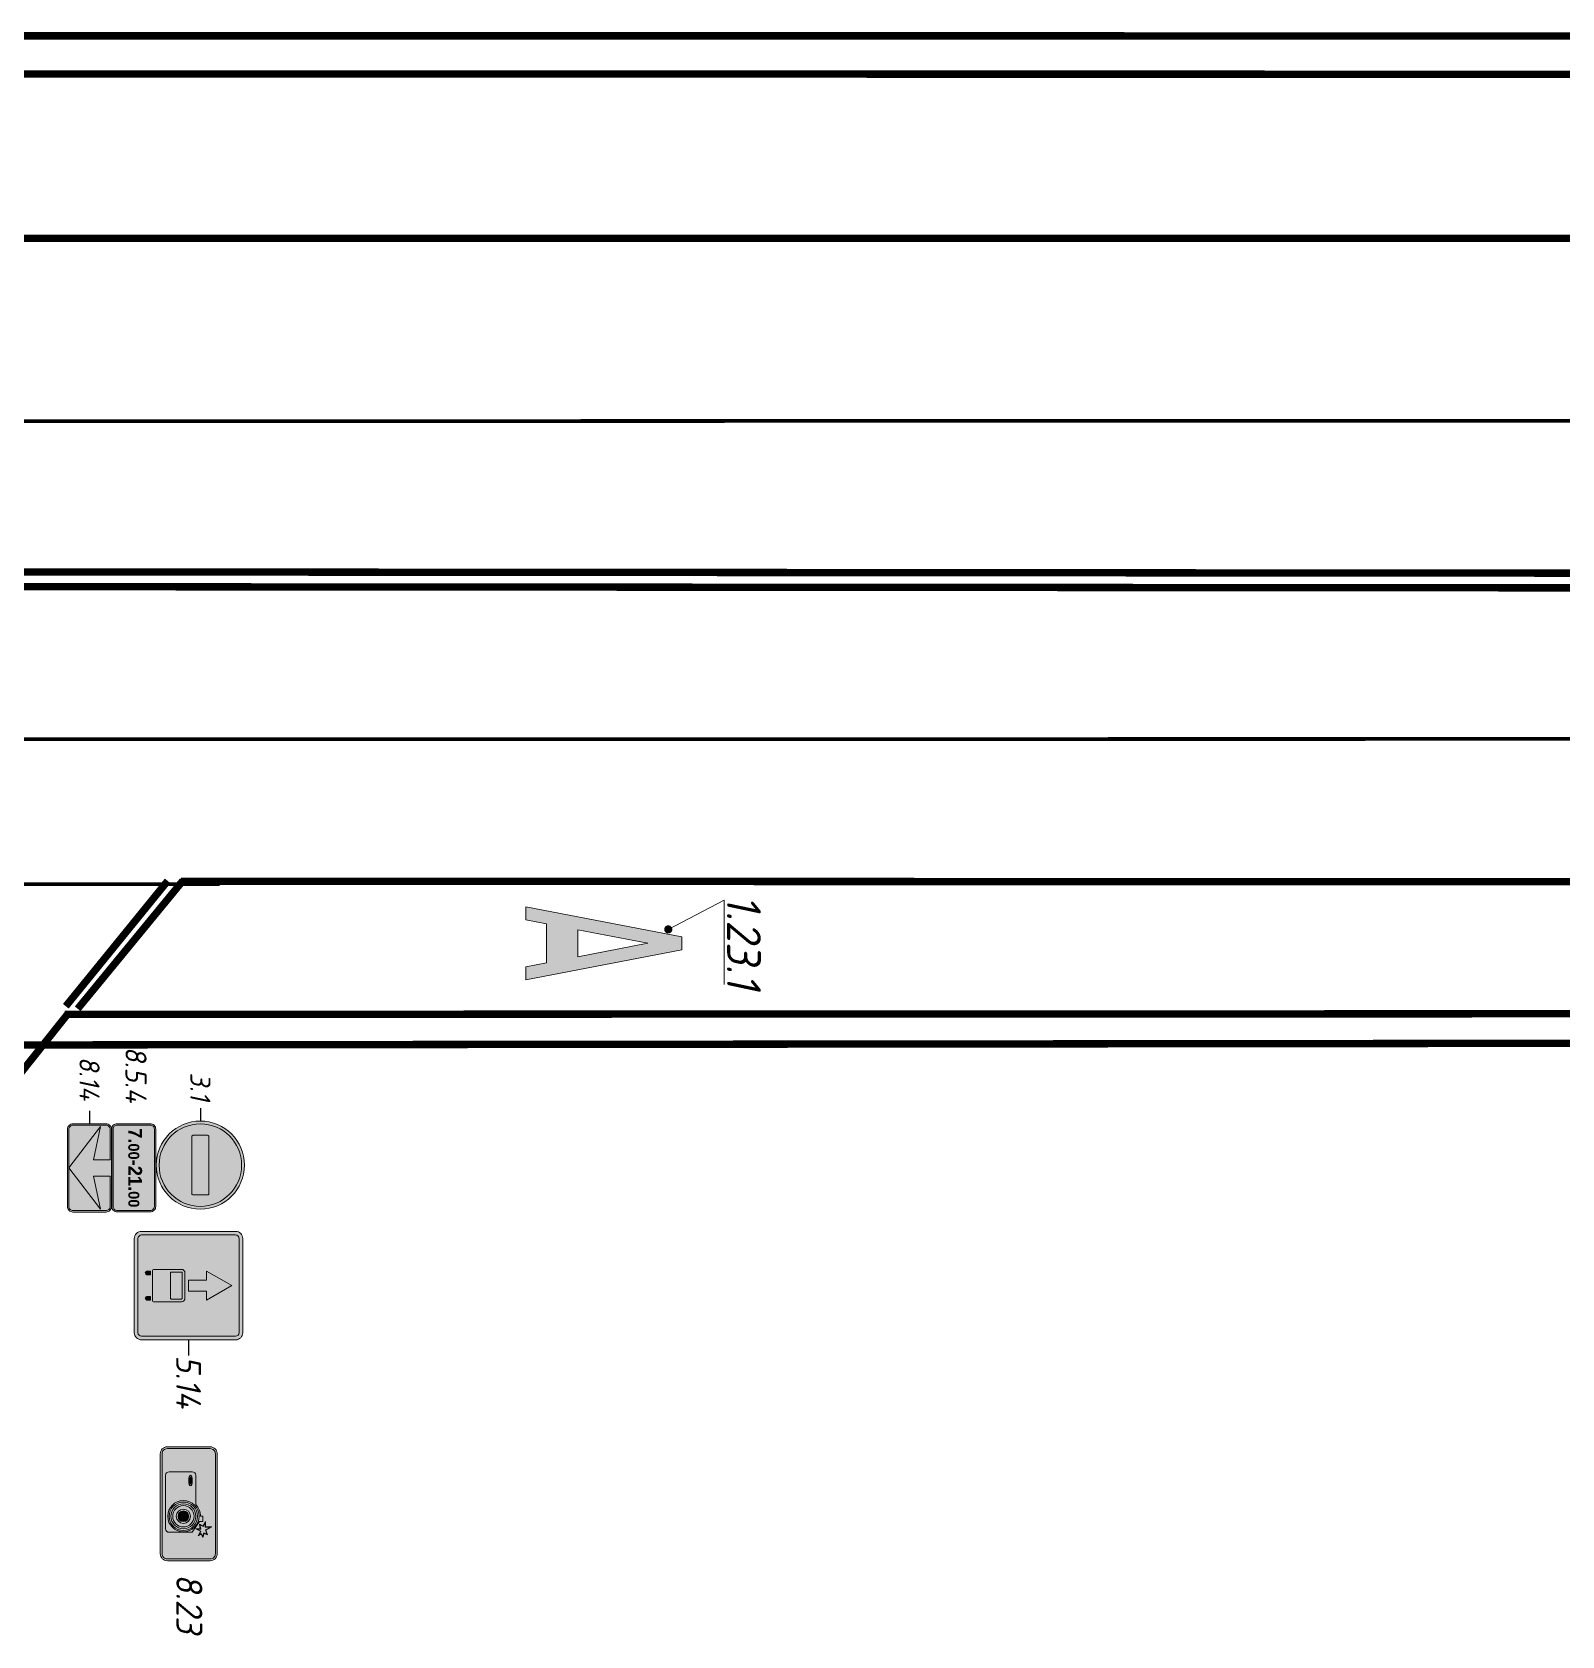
# Model space of a CAD drawing. Header units: millimetres. Extents: x 1734 to 2050, y 1482 to 1843.
# Drawn here: x 1787.82 to 1817.22, y 1624.64 to 1655.45 of the extents above; entities that cross this region are included whole.
import ezdxf
from ezdxf.enums import TextEntityAlignment as Align

# ---------------------------------------------------------------- set-up
doc = ezdxf.new("R2010")
doc.units = ezdxf.units.MM
for name, pattern in [('1.3', [17.848385, 5.910826, -0.0001, 11.937459]), ('1.6_3_1', [4, 0, -1, 3]), ('JIS_02_0.7', [1.35, 0.75, -0.6])]:
    doc.linetypes.add(name, pattern=pattern)
doc.layers.add('знаки', color=7, linetype='Continuous', lineweight=0)
doc.layers.add('разметка', color=251, linetype='Continuous', lineweight=15)
doc.layers.add('КПЧ', color=9, linetype='Continuous')
doc.layers.add('Разметки', color=7, linetype='Continuous')
doc.styles.add('SASH', font='simplex8.shx', dxfattribs={"width": 0.9, "oblique": 12})
doc.styles.add('Знаки', font='arialbd.ttf')

# ---------------------------------------------------------------- blocks, each defined once
blk = doc.blocks.new('*U8')
at = {"color": 0, "linetype": 'ByBlock', "const_width": 0.12}
blk.add_lwpolyline([(0.037, 0.048, 1), (-0.037, -0.048, 1)], format="xyb", close=True, dxfattribs=at)
at = {"layer": 'разметка', "color": 0}
blk.add_lwpolyline([(0, 0), (-0.868, 1.656), (1.629, 1.656)], dxfattribs=at)
at = {"layer": 'разметка', "color": 0, "style": 'SASH', "oblique": 12, "width": 0.9}
blk.add_attdef('RAZMETKA', text='', height=1, dxfattribs=at).set_placement((0.38, 1.441), align=Align.BOTTOM_CENTER)
blk = doc.blocks.new('1-23-1')
at = {"layer": 'разметка'}
h = blk.add_hatch(color=0, dxfattribs=at)
h.paths.add_polyline_path([(-0.45, 0), (-0.7, 0), (-0.125, 3), (0.125, 3), (0.7, 0), (0.45, 0), (0.373, 0.4), (-0.373, 0.4)])
h.paths.add_polyline_path([(0.258, 1), (0, 2.348), (-0.258, 1)], flags=16)
at = {"layer": 'разметка', "color": 0, "lineweight": 0, "flags": 128}
for points in [[(-0.45, 0), (-0.7, 0), (-0.125, 3), (0.125, 3), (0.7, 0), (0.45, 0), (0.373, 0.4), (-0.373, 0.4)], [(0.258, 1), (0, 2.348), (-0.258, 1)]]:
    blk.add_lwpolyline(points, close=True, dxfattribs=at)
blk = doc.blocks.new('*U49')
at = {"layer": 'знаки', "true_color": 0xffffff}
h = blk.add_hatch(color=7, dxfattribs=at)
edge = h.paths.add_edge_path()
edge.add_arc((0, 1.75), 1.75, 0, 360)
edge = h.paths.add_edge_path(flags=17)
edge.add_arc((0, 1.75), 1.637, 0, 360)
at = {"layer": 'знаки'}
h = blk.add_hatch(color=1, dxfattribs=at)
edge = h.paths.add_edge_path()
edge.add_arc((0, 1.75), 1.637, 0, 360)
edge = h.paths.add_edge_path(flags=16)
edge.add_arc((1.129, 1.468), 0.0565, 270, 360, ccw=False)
edge.add_line((1.129, 1.411), (-1.129, 1.411))
edge.add_arc((-1.129, 1.468), 0.0565, 180, 270, ccw=False)
edge.add_line((-1.185, 1.468), (-1.185, 2.032))
edge.add_arc((-1.129, 2.032), 0.0565, 90, 180, ccw=False)
edge.add_line((-1.129, 2.089), (1.129, 2.089))
edge.add_arc((1.129, 2.032), 0.0565, 0, 90, ccw=False)
edge.add_line((1.185, 2.032), (1.185, 1.468))
at = {"layer": 'знаки', "true_color": 0xffffff}
h = blk.add_hatch(color=7, dxfattribs=at)
edge = h.paths.add_edge_path()
edge.add_arc((1.129, 1.468), 0.0565, 270, 360, ccw=False)
edge.add_line((1.129, 1.411), (-1.129, 1.411))
edge.add_arc((-1.129, 1.468), 0.0565, 180, 270, ccw=False)
edge.add_line((-1.185, 1.468), (-1.185, 2.032))
edge.add_arc((-1.129, 2.032), 0.0565, 90, 180, ccw=False)
edge.add_line((-1.129, 2.089), (1.129, 2.089))
edge.add_arc((1.129, 2.032), 0.0565, 0, 90, ccw=False)
edge.add_line((1.185, 2.032), (1.185, 1.468))
at = {"layer": 'Defpoints'}
blk.add_lwpolyline([(-2.266, 1.75), (-1.766, 1.75)], dxfattribs=at)
at = {"layer": 'знаки', "color": 7, "true_color": 0xffffff}
blk.add_lwpolyline([(1.185, 1.468, -0.414214), (1.129, 1.411), (-1.129, 1.411, -0.414214), (-1.185, 1.468), (-1.185, 2.032, -0.414214), (-1.129, 2.089), (1.129, 2.089, -0.414214), (1.185, 2.032), (1.185, 1.468)], format="xyb", dxfattribs=at)
at = {"layer": 'знаки'}
blk.add_circle((0, 1.75), 1.75, dxfattribs=at)
at = {"layer": 'знаки', "color": 7, "true_color": 0xffffff}
blk.add_circle((0, 1.75), 1.637, dxfattribs=at)
at = {"layer": 'знаки', "color": 0, "lineweight": 30, "style": 'SASH', "oblique": 12, "width": 0.9}
blk.add_text('3.1', height=0.8, dxfattribs=at).set_placement((-3.677, 1.75), align=Align.MIDDLE_LEFT)
blk = doc.blocks.new('*U50')
at = {"layer": 'знаки'}
h = blk.add_hatch(color=256, dxfattribs=at)
edge = h.paths.add_edge_path()
edge.add_arc((-1.531, 1.531), 0.219, 90, 180)
edge.add_line((-1.75, 1.531), (-1.75, 0.219))
edge.add_arc((-1.531, 0.219), 0.219, 180, 270)
edge.add_line((-1.531, 0), (1.531, 0))
edge.add_arc((1.531, 0.219), 0.219, 270, 360)
edge.add_line((1.75, 0.219), (1.75, 1.531))
edge.add_arc((1.531, 1.531), 0.219, 360, 450)
edge.add_line((1.531, 1.75), (-1.531, 1.75))
edge = h.paths.add_edge_path(flags=16)
edge.add_line((0.328, 1.039), (1.641, 1.312))
edge.add_line((1.641, 1.312), (0, 0.055))
edge.add_line((0, 0.055), (-1.641, 1.312))
edge.add_line((-1.641, 1.312), (-0.328, 1.039))
edge.add_line((-0.328, 1.039), (-0.328, 1.695))
edge.add_line((-0.328, 1.695), (-1.531, 1.695))
edge.add_arc((-1.531, 1.531), 0.164, 90, 180)
edge.add_line((-1.695, 1.531), (-1.695, 0.219))
edge.add_arc((-1.531, 0.219), 0.164, 180, 270)
edge.add_line((-1.531, 0.055), (1.531, 0.055))
edge.add_arc((1.531, 0.219), 0.164, 270, 360)
edge.add_line((1.695, 0.219), (1.695, 1.531))
edge.add_arc((1.531, 1.531), 0.164, 360, 450)
edge.add_line((1.531, 1.695), (0.328, 1.695))
edge.add_line((0.328, 1.695), (0.328, 1.039))
at = {"layer": 'знаки', "true_color": 0xffffff}
h = blk.add_hatch(color=7, dxfattribs=at)
edge = h.paths.add_edge_path()
edge.add_line((0.328, 1.039), (1.641, 1.312))
edge.add_line((1.641, 1.312), (0, 0.055))
edge.add_line((0, 0.055), (-1.641, 1.312))
edge.add_line((-1.641, 1.312), (-0.328, 1.039))
edge.add_line((-0.328, 1.039), (-0.328, 1.695))
edge.add_line((-0.328, 1.695), (-1.531, 1.695))
edge.add_arc((-1.531, 1.531), 0.164, 90, 180)
edge.add_line((-1.695, 1.531), (-1.695, 0.219))
edge.add_arc((-1.531, 0.219), 0.164, 180, 270)
edge.add_line((-1.531, 0.055), (1.531, 0.055))
edge.add_arc((1.531, 0.219), 0.164, 270, 360)
edge.add_line((1.695, 0.219), (1.695, 1.531))
edge.add_arc((1.531, 1.531), 0.164, 360, 450)
edge.add_line((1.531, 1.695), (0.328, 1.695))
edge.add_line((0.328, 1.695), (0.328, 1.039))
at = {"layer": 'Defpoints'}
blk.add_lwpolyline([(-2.264, 0.875), (-1.764, 0.875)], dxfattribs=at)
at = {"layer": 'знаки'}
blk.add_lwpolyline([(-1.531, 1.75, 0.414214), (-1.75, 1.531), (-1.75, 0.219, 0.414214), (-1.531, 0), (1.531, 0, 0.414214), (1.75, 0.219), (1.75, 1.531, 0.414214), (1.531, 1.75), (-1.531, 1.75)], format="xyb", dxfattribs=at)
blk.add_lwpolyline([(0.328, 1.039), (1.641, 1.312), (0, 0.055), (-1.641, 1.312), (-0.328, 1.039), (-0.328, 1.695), (-1.531, 1.695, 0.414214), (-1.695, 1.531), (-1.695, 0.219, 0.414214), (-1.531, 0.055), (1.531, 0.055, 0.414214), (1.695, 0.219), (1.695, 1.531, 0.414214), (1.531, 1.695), (0.328, 1.695)], format="xyb", close=True, dxfattribs=at)
at = {"layer": 'знаки', "color": 0, "lineweight": 30, "style": 'SASH', "oblique": 12, "width": 0.9}
blk.add_text('8.14', height=0.8, dxfattribs=at).set_placement((-4.413, 0.875), align=Align.MIDDLE_LEFT)
blk = doc.blocks.new('*U53')
at = {"layer": 'знаки'}
h = blk.add_hatch(color=256, dxfattribs=at)
edge = h.paths.add_edge_path()
edge.add_arc((-1.531, 1.531), 0.219, 90, 180)
edge.add_line((-1.75, 1.531), (-1.75, 0.219))
edge.add_arc((-1.531, 0.219), 0.219, 180, 270)
edge.add_line((-1.531, 0), (1.531, 0))
edge.add_arc((1.531, 0.219), 0.219, 270, 360)
edge.add_line((1.75, 0.219), (1.75, 1.531))
edge.add_arc((1.531, 1.531), 0.219, 0, 90)
edge.add_line((1.531, 1.75), (-1.531, 1.75))
edge = h.paths.add_edge_path(flags=16)
edge.add_arc((-1.531, 1.531), 0.164, 90, 180)
edge.add_line((-1.695, 1.531), (-1.695, 0.219))
edge.add_arc((-1.531, 0.219), 0.164, 180, 270)
edge.add_line((-1.531, 0.055), (1.531, 0.055))
edge.add_arc((1.531, 0.219), 0.164, 270, 360)
edge.add_line((1.695, 0.219), (1.695, 1.531))
edge.add_arc((1.531, 1.531), 0.164, 0, 90)
edge.add_line((1.531, 1.695), (-1.531, 1.695))
at = {"layer": 'знаки', "true_color": 0xffffff}
h = blk.add_hatch(color=7, dxfattribs=at)
edge = h.paths.add_edge_path()
edge.add_arc((-1.531, 1.531), 0.164, 90, 180)
edge.add_line((-1.695, 1.531), (-1.695, 0.219))
edge.add_arc((-1.531, 0.219), 0.164, 180, 270)
edge.add_line((-1.531, 0.055), (1.531, 0.055))
edge.add_arc((1.531, 0.219), 0.164, 270, 360)
edge.add_line((1.695, 0.219), (1.695, 1.531))
edge.add_arc((1.531, 1.531), 0.164, 0, 90)
edge.add_line((1.531, 1.695), (-1.531, 1.695))
at = {"layer": 'знаки'}
blk.add_lwpolyline([(-1.531, 1.75, 0.414214), (-1.75, 1.531), (-1.75, 0.219, 0.414214), (-1.531, 0), (1.531, 0, 0.414214), (1.75, 0.219), (1.75, 1.531, 0.414214), (1.531, 1.75), (-1.531, 1.75)], format="xyb", dxfattribs=at)
blk.add_lwpolyline([(-1.531, 1.695, 0.414214), (-1.695, 1.531), (-1.695, 0.219, 0.414214), (-1.531, 0.055), (1.531, 0.055, 0.414214), (1.695, 0.219), (1.695, 1.531, 0.414214), (1.531, 1.695)], format="xyb", close=True, dxfattribs=at)
at = {"layer": 'знаки', "style": 'Знаки', "width": 0.95}
for s, p in [('.', (-1.171, 0.66)), ('-', (-0.323, 0.66)), ('.', (0.726, 0.66))]:
    blk.add_text(s, height=0.547, dxfattribs=at).set_placement(p)
blk.add_attdef('CH1', text='', height=0.547, dxfattribs=at).set_placement((-1.17, 0.66), align=Align.RIGHT)
for tag, height, p in [('M1', 0.437, (-0.646, 0.877)), ('CH2', 0.547, (0.322, 0.931)), ('M2', 0.437, (1.25, 0.879))]:
    blk.add_attdef(tag, text='', height=height, dxfattribs=at).set_placement(p, align=Align.MIDDLE_CENTER)
blk = doc.blocks.new('5.14')
at = {"layer": 'знаки', "true_color": 0xffffff}
h = blk.add_hatch(color=7, dxfattribs=at)
edge = h.paths.add_edge_path()
edge.add_arc((-1.517, 3.267), 0.233, 90, 180, ccw=False)
edge.add_line((-1.517, 3.5), (1.517, 3.5))
edge.add_arc((1.517, 3.267), 0.233, 0, 90, ccw=False)
edge.add_line((1.75, 3.267), (1.75, 0.233))
edge.add_arc((1.517, 0.233), 0.233, 270, 360, ccw=False)
edge.add_line((1.517, 0), (-1.517, 0))
edge.add_arc((-1.517, 0.233), 0.233, 180, 270, ccw=False)
edge.add_line((-1.75, 0.233), (-1.75, 3.267))
edge = h.paths.add_edge_path(flags=16)
edge.add_arc((-1.517, 3.267), 0.117, 90, 180, ccw=False)
edge.add_line((-1.517, 3.383), (1.517, 3.383))
edge.add_arc((1.517, 3.267), 0.117, 0, 90, ccw=False)
edge.add_line((1.633, 3.267), (1.633, 0.233))
edge.add_arc((1.517, 0.233), 0.117, 270, 360, ccw=False)
edge.add_line((1.517, 0.117), (-1.517, 0.117))
edge.add_arc((-1.517, 0.233), 0.117, 180, 270, ccw=False)
edge.add_line((-1.633, 0.233), (-1.633, 3.267))
at = {"layer": 'знаки'}
h = blk.add_hatch(color=5, dxfattribs=at)
edge = h.paths.add_edge_path()
edge.add_arc((-1.517, 3.267), 0.117, 90, 180, ccw=False)
edge.add_line((-1.517, 3.383), (1.517, 3.383))
edge.add_arc((1.517, 3.267), 0.117, 0, 90, ccw=False)
edge.add_line((1.633, 3.267), (1.633, 0.233))
edge.add_arc((1.517, 0.233), 0.117, 270, 360, ccw=False)
edge.add_line((1.517, 0.117), (-1.517, 0.117))
edge.add_arc((-1.517, 0.233), 0.117, 180, 270, ccw=False)
edge.add_line((-1.633, 0.233), (-1.633, 3.267))
h.paths.add_polyline_path([(0, 1.75), (0.175, 1.75), (0.175, 2.333), (0.467, 2.333), (0, 3.15), (-0.467, 2.333), (-0.175, 2.333), (-0.175, 1.75)], flags=16)
edge = h.paths.add_edge_path(flags=16)
edge.add_arc((0.467, 0.642), 0.0583, 270, 360, ccw=False)
edge.add_line((0.467, 0.583), (-0.467, 0.583))
edge.add_arc((-0.467, 0.642), 0.0583, 180, 270, ccw=False)
edge.add_line((-0.525, 0.642), (-0.525, 1.517))
edge.add_arc((-0.408, 1.517), 0.117, 90, 180, ccw=False)
edge.add_line((-0.408, 1.633), (0.408, 1.633))
edge.add_arc((0.408, 1.517), 0.117, 0, 90, ccw=False)
edge.add_line((0.525, 1.517), (0.525, 0.642))
edge = h.paths.add_edge_path(flags=0)
edge.add_arc((0.408, 1.517), 0.0292, 0, 90)
edge.add_line((0.408, 1.546), (-0.408, 1.546))
edge.add_arc((-0.408, 1.517), 0.0292, 90, 180)
edge.add_line((-0.438, 1.517), (-0.438, 1.196))
edge.add_arc((-0.408, 1.196), 0.0292, 180, 270)
edge.add_line((-0.408, 1.167), (0.408, 1.167))
edge.add_arc((0.408, 1.196), 0.0292, 270, 360)
edge.add_line((0.438, 1.196), (0.438, 1.517))
edge = h.paths.add_edge_path(flags=16)
edge.add_line((-0.35, 0.408), (-0.35, 0.525))
edge.add_line((-0.35, 0.525), (-0.467, 0.525))
edge.add_line((-0.467, 0.525), (-0.467, 0.408))
edge.add_arc((-0.408, 0.408), 0.0583, 180, 360)
edge = h.paths.add_edge_path(flags=16)
edge.add_line((0.467, 0.408), (0.467, 0.525))
edge.add_line((0.467, 0.525), (0.35, 0.525))
edge.add_line((0.35, 0.525), (0.35, 0.408))
edge.add_arc((0.408, 0.408), 0.0583, 180, 360)
at = {"layer": 'знаки', "true_color": 0xffffff}
blk.add_hatch(color=7, dxfattribs=at).paths.add_polyline_path([(0, 1.75), (0.175, 1.75), (0.175, 2.333), (0.467, 2.333), (0, 3.15), (-0.467, 2.333), (-0.175, 2.333), (-0.175, 1.75)])
h = blk.add_hatch(color=7, dxfattribs=at)
edge = h.paths.add_edge_path()
edge.add_arc((0.467, 0.642), 0.0583, 270, 360, ccw=False)
edge.add_line((0.467, 0.583), (-0.467, 0.583))
edge.add_arc((-0.467, 0.642), 0.0583, 180, 270, ccw=False)
edge.add_line((-0.525, 0.642), (-0.525, 1.517))
edge.add_arc((-0.408, 1.517), 0.117, 90, 180, ccw=False)
edge.add_line((-0.408, 1.633), (0.408, 1.633))
edge.add_arc((0.408, 1.517), 0.117, 0, 90, ccw=False)
edge.add_line((0.525, 1.517), (0.525, 0.642))
edge = h.paths.add_edge_path(flags=16)
edge.add_arc((0.408, 1.517), 0.0292, 0, 90)
edge.add_line((0.408, 1.546), (-0.408, 1.546))
edge.add_arc((-0.408, 1.517), 0.0292, 90, 180)
edge.add_line((-0.438, 1.517), (-0.438, 1.196))
edge.add_arc((-0.408, 1.196), 0.0292, 180, 270)
edge.add_line((-0.408, 1.167), (0.408, 1.167))
edge.add_arc((0.408, 1.196), 0.0292, 270, 360)
edge.add_line((0.438, 1.196), (0.438, 1.517))
h = blk.add_hatch(color=7, dxfattribs=at)
edge = h.paths.add_edge_path()
edge.add_line((-0.35, 0.408), (-0.35, 0.525))
edge.add_line((-0.35, 0.525), (-0.467, 0.525))
edge.add_line((-0.467, 0.525), (-0.467, 0.408))
edge.add_arc((-0.408, 0.408), 0.0583, 180, 360)
h = blk.add_hatch(color=7, dxfattribs=at)
edge = h.paths.add_edge_path()
edge.add_line((0.467, 0.408), (0.467, 0.525))
edge.add_line((0.467, 0.525), (0.35, 0.525))
edge.add_line((0.35, 0.525), (0.35, 0.408))
edge.add_arc((0.408, 0.408), 0.0583, 180, 360)
at = {"layer": 'Defpoints'}
blk.add_lwpolyline([(1.75, 1.75), (2.25, 1.75)], dxfattribs=at)
at = {"layer": 'знаки'}
blk.add_lwpolyline([(-1.75, 3.267, -0.414214), (-1.517, 3.5), (1.517, 3.5, -0.414214), (1.75, 3.267), (1.75, 0.233, -0.414214), (1.517, 0), (-1.517, 0, -0.414214), (-1.75, 0.233), (-1.75, 3.267)], format="xyb", dxfattribs=at)
at = {"layer": 'знаки', "color": 7, "true_color": 0xffffff}
for points in [[(-1.633, 3.267, -0.414214), (-1.517, 3.383), (1.517, 3.383, -0.414214), (1.633, 3.267), (1.633, 0.233, -0.414214), (1.517, 0.117), (-1.517, 0.117, -0.414214), (-1.633, 0.233)], [(0.438, 1.517, 0.414214), (0.408, 1.546), (-0.408, 1.546, 0.414214), (-0.438, 1.517), (-0.438, 1.196, 0.414214), (-0.408, 1.167), (0.408, 1.167, 0.414214), (0.438, 1.196), (0.438, 1.517)], [(-0.35, 0.408), (-0.35, 0.525), (-0.467, 0.525), (-0.467, 0.408, 1)], [(0.467, 0.408), (0.467, 0.525), (0.35, 0.525), (0.35, 0.408, 1)]]:
    blk.add_lwpolyline(points, format="xyb", close=True, dxfattribs=at)
blk.add_lwpolyline([(0, 1.75), (0.175, 1.75), (0.175, 2.333), (0.467, 2.333), (0, 3.15), (-0.467, 2.333), (-0.175, 2.333), (-0.175, 1.75)], close=True, dxfattribs=at)
blk.add_lwpolyline([(0.525, 0.642, -0.414214), (0.467, 0.583), (-0.467, 0.583, -0.414214), (-0.525, 0.642), (-0.525, 1.517, -0.414214), (-0.408, 1.633), (0.408, 1.633, -0.414214), (0.525, 1.517), (0.525, 0.642)], format="xyb", dxfattribs=at)
at = {"layer": 'знаки', "color": 0, "lineweight": 30, "style": 'SASH', "oblique": 12, "width": 0.9}
blk.add_text('5.14', height=0.8, dxfattribs=at).set_placement((2.25, 1.75), align=Align.MIDDLE_LEFT)
blk = doc.blocks.new('*U54')
at = {"layer": 'знаки'}
h = blk.add_hatch(color=256, dxfattribs=at)
edge = h.paths.add_edge_path()
edge.add_arc((-1.531, 1.531), 0.219, 90, 180)
edge.add_line((-1.75, 1.531), (-1.75, 0.219))
edge.add_arc((-1.531, 0.219), 0.219, 180, 270)
edge.add_line((-1.531, 0), (1.531, 0))
edge.add_arc((1.531, 0.219), 0.219, 270, 360)
edge.add_line((1.75, 0.219), (1.75, 1.531))
edge.add_arc((1.531, 1.531), 0.219, 360, 450)
edge.add_line((1.531, 1.75), (-1.531, 1.75))
edge = h.paths.add_edge_path(flags=16)
edge.add_arc((-1.531, 1.531), 0.164, 90, 180)
edge.add_line((-1.695, 1.531), (-1.695, 0.219))
edge.add_arc((-1.531, 0.219), 0.164, 180, 270)
edge.add_line((-1.531, 0.055), (1.531, 0.055))
edge.add_arc((1.531, 0.219), 0.164, 270, 360)
edge.add_line((1.695, 0.219), (1.695, 1.531))
edge.add_arc((1.531, 1.531), 0.164, 0, 90)
edge.add_line((1.531, 1.695), (-1.531, 1.695))
at = {"layer": 'знаки', "true_color": 0xffffff}
h = blk.add_hatch(color=7, dxfattribs=at)
edge = h.paths.add_edge_path()
edge.add_arc((-1.531, 1.531), 0.164, 90, 180)
edge.add_line((-1.695, 1.531), (-1.695, 0.219))
edge.add_arc((-1.531, 0.219), 0.164, 180, 270)
edge.add_line((-1.531, 0.055), (1.531, 0.055))
edge.add_arc((1.531, 0.219), 0.164, 270, 360)
edge.add_line((1.695, 0.219), (1.695, 1.531))
edge.add_arc((1.531, 1.531), 0.164, 0, 90)
edge.add_line((1.531, 1.695), (-1.531, 1.695))
at = {"layer": 'знаки'}
h = blk.add_hatch(color=256, dxfattribs=at)
h.paths.add_polyline_path([(0.684, 1.312), (0.547, 1.389), (0.711, 1.389), (0.711, 1.586), (0.809, 1.4), (0.952, 1.455), (0.908, 1.345), (1.039, 1.312), (0.93, 1.258), (0.984, 1.17), (0.842, 1.236), (0.766, 1.094), (0.766, 1.23), (0.629, 1.203)])
h.paths.add_polyline_path([(0.698, 1.317), (0.589, 1.378), (0.722, 1.378), (0.722, 1.542), (0.804, 1.386), (0.932, 1.435), (0.893, 1.338), (1.008, 1.309), (0.914, 1.262), (0.956, 1.196), (0.837, 1.25), (0.777, 1.137), (0.777, 1.244), (0.649, 1.218)], flags=16)
h = blk.add_hatch(color=256, dxfattribs=at)
edge = h.paths.add_edge_path()
edge.add_line((0.875, 0.984), (0.547, 1.203))
edge.add_line((0.547, 1.203), (0.547, 1.312))
edge.add_line((0.547, 1.312), (0.383, 1.312))
edge.add_line((0.383, 1.312), (0.383, 1.236))
edge.add_arc((0.383, 0.711), 0.525, 90, 133.1834)
edge.add_line((0.024, 1.094), (-0.875, 1.094))
edge.add_arc((-0.875, 0.984), 0.109, 90, 180)
edge.add_line((-0.984, 0.984), (-0.984, 0.273))
edge.add_arc((-0.875, 0.273), 0.109, 180, 270)
edge.add_line((-0.875, 0.164), (0.766, 0.164))
edge.add_arc((0.766, 0.273), 0.109, 270, 360)
edge.add_line((0.875, 0.273), (0.875, 0.984))
edge = h.paths.add_edge_path(flags=16)
edge.add_arc((0.383, 0.711), 0.48, 0, 360)
edge = h.paths.add_edge_path(flags=16)
edge.add_ellipse((-0.711, 0.93), major_axis=(-0.164, 0), ratio=0.333333, start_angle=0, end_angle=360)
h = blk.add_hatch(color=256, dxfattribs=at)
edge = h.paths.add_edge_path()
edge.add_arc((0.383, 0.711), 0.437, 0, 360)
edge = h.paths.add_edge_path(flags=17)
edge.add_arc((0.383, 0.711), 0.383, 0, 360)
h = blk.add_hatch(color=256, dxfattribs=at)
edge = h.paths.add_edge_path()
edge.add_arc((0.383, 0.711), 0.328, 0, 360)
edge = h.paths.add_edge_path(flags=17)
edge.add_arc((0.383, 0.711), 0.219, 0, 360)
h = blk.add_hatch(color=256, dxfattribs=at)
edge = h.paths.add_edge_path()
edge.add_ellipse((-0.711, 0.93), major_axis=(-0.109, 0), ratio=0.25, start_angle=0, end_angle=360, ccw=False)
h = blk.add_hatch(color=256, dxfattribs=at)
edge = h.paths.add_edge_path()
edge.add_arc((0.383, 0.711), 0.164, 0, 360)
blk.add_lwpolyline([(-1.531, 1.75, 0.414214), (-1.75, 1.531), (-1.75, 0.219, 0.414214), (-1.531, 0), (1.531, 0, 0.414214), (1.75, 0.219), (1.75, 1.531, 0.414214), (1.531, 1.75), (-1.531, 1.75)], format="xyb", dxfattribs=at)
blk.add_lwpolyline([(-1.531, 1.695, 0.414214), (-1.695, 1.531), (-1.695, 0.219, 0.414214), (-1.531, 0.055), (1.531, 0.055, 0.414214), (1.695, 0.219), (1.695, 1.531, 0.414214), (1.531, 1.695)], format="xyb", close=True, dxfattribs=at)
for points in [[(0.684, 1.312), (0.547, 1.389), (0.711, 1.389), (0.711, 1.586), (0.809, 1.4), (0.952, 1.455), (0.908, 1.345), (1.039, 1.312), (0.93, 1.258), (0.984, 1.17), (0.842, 1.236), (0.766, 1.094), (0.766, 1.23), (0.629, 1.203)], [(0.698, 1.317), (0.589, 1.378), (0.722, 1.378), (0.722, 1.542), (0.804, 1.386), (0.932, 1.435), (0.893, 1.338), (1.008, 1.309), (0.914, 1.262), (0.956, 1.196), (0.837, 1.25), (0.777, 1.137), (0.777, 1.244), (0.649, 1.218)]]:
    blk.add_lwpolyline(points, close=True, dxfattribs=at)
at = {"layer": 'знаки', "flags": 128}
blk.add_lwpolyline([(0.875, 0.984), (0.547, 1.203), (0.547, 1.312), (0.383, 1.312), (0.383, 1.236, 0.190685), (0.024, 1.094), (-0.875, 1.094, 0.414214), (-0.984, 0.984), (-0.984, 0.273, 0.414214), (-0.875, 0.164), (0.766, 0.164, 0.414214), (0.875, 0.273)], format="xyb", close=True, dxfattribs=at)
at = {"layer": 'знаки', "color": 7, "true_color": 0xffffff}
for radius in [0.48, 0.328, 0.164]:
    blk.add_circle((0.383, 0.711), radius, dxfattribs=at)
at = {"layer": 'знаки'}
for radius in [0.437, 0.383, 0.219]:
    blk.add_circle((0.383, 0.711), radius, dxfattribs=at)
at = {"layer": 'знаки', "color": 7, "true_color": 0xffffff}
blk.add_ellipse((-0.711, 0.93), major_axis=(-0.164, 0), ratio=0.333333, dxfattribs=at)
at = {"layer": 'знаки', "extrusion": (0, 0, -1)}
blk.add_ellipse((-0.711, 0.93), major_axis=(-0.109, 0), ratio=0.25, start_param=-3.141592653589793, end_param=3.141592653589793, dxfattribs=at)

msp = doc.modelspace()

# ---------------------------------------------------------------- linework, layer by layer
at = {"layer": 'КПЧ', "color": 5, "lineweight": 30, "const_width": 0.142}
for points in [[(1753.435, 1655.381), (1887.339, 1655.377)], [(1754.65, 1635.957), (1886.228, 1636.094)]]:
    msp.add_lwpolyline(points, dxfattribs=at)
at = {"layer": 'Разметки', "color": 7, "linetype": '1.3', "lineweight": 0, "const_width": 0.142, "flags": 128}
for points in [[(1754.623, 1654.651), (1886.784, 1654.632)], [(1755.747, 1645.106), (1886.947, 1644.999)], [(1785.959, 1633.389), (1788.515, 1636.599)], [(1788.446, 1636.579), (1886.579, 1636.617)]]:
    msp.add_lwpolyline(points, dxfattribs=at)
at = {"layer": 'Разметки', "color": 2, "linetype": '1.3', "lineweight": 0, "const_width": 0.142, "flags": 128}
for points in [[(1785.168, 1651.491), (1884.753, 1651.48)], [(1788.697, 1636.686), (1790.718, 1639.147)], [(1790.68, 1639.136), (1869.368, 1639.108)]]:
    msp.add_lwpolyline(points, dxfattribs=at)
at = {"layer": 'Разметки', "color": 7, "linetype": '1.6_3_1', "lineweight": 0, "const_width": 0.0712, "flags": 128}
msp.add_lwpolyline([(1768.659, 1647.971), (1886.68, 1648.003)], dxfattribs=at)
at = {"layer": 'Разметки', "color": 7, "linetype": '1.3', "lineweight": 0, "true_color": 0xffffff, "const_width": 0.142, "flags": 128}
msp.add_lwpolyline([(1755.807, 1644.82), (1886.765, 1644.721)], dxfattribs=at)
at = {"layer": 'Разметки', "linetype": '1.6_3_1', "lineweight": 0, "const_width": 0.0712, "flags": 128}
for points in [[(1886.902, 1641.881), (1755.057, 1641.861)], [(1791.423, 1639.081), (1755.026, 1639.049)]]:
    msp.add_lwpolyline(points, dxfattribs=at)
at = {"layer": 'Разметки', "color": 2, "linetype": 'JIS_02_0.7', "lineweight": 0, "const_width": 0.142, "flags": 128}
msp.add_lwpolyline([(1788.468, 1636.735), (1790.426, 1639.143)], dxfattribs=at)

# ---------------------------------------------------------------- block references
at = {"layer": 'знаки', "rotation": 270}
for name, p, xscale, yscale, zscale in [('*U50', (1788.5, 1633.628), 0.4839303767251448, 0.4839303767251448, 0.4839303767251448), ('*U49', (1790.207, 1633.682), 0.4839303767251448, 0.4839303767251448, 0.4839303767251448), ('5.14', (1789.785, 1631.367), 0.5956397692319138, 0.5956397692319138, 0.5956397692319138), ('*U54', (1790.283, 1627.175), 0.625479395536603, 0.625479395536603, 0.625479395536603)]:
    msp.add_blockref(name, p, dxfattribs=dict(at, xscale=xscale, yscale=yscale, zscale=zscale))
at = {"layer": 'знаки', "xscale": 0.4839303767251448, "yscale": 0.4839303767251448, "zscale": 0.4839303767251448, "rotation": 270}
msp.add_blockref('*U53', (1789.35, 1633.631), dxfattribs=at).add_auto_attribs({'M2': '00', 'CH2': '21', 'M1': '00', 'CH1': '7'})
at = {"layer": 'разметка', "color": 41, "true_color": 0xf4ee51, "rotation": 270}
msp.add_blockref('1-23-1', (1797.307, 1637.944), dxfattribs=at)
at = {"layer": 'разметка', "color": 41, "true_color": 0xf4ee51, "xscale": 0.6489819056458934, "yscale": 0.6489819056458934, "zscale": 0.6489819056458934, "rotation": 270}
msp.add_blockref('*U8', (1800.046, 1638.211), dxfattribs=at).add_auto_attribs({'RAZMETKA': '1.23.1'})

# ---------------------------------------------------------------- texts
at = {"layer": 'знаки', "color": 0, "lineweight": 30, "style": 'SASH', "oblique": 12, "width": 0.9}
for s, height, p in [('8.5.4', 0.405, (1789.817, 1635.957)), ('8.23', 0.5004, (1790.842, 1625.827))]:
    msp.add_text(s, height=height, rotation=270, dxfattribs=at).set_placement(p, align=Align.MIDDLE_LEFT)

doc.saveas('drawing.dxf')
